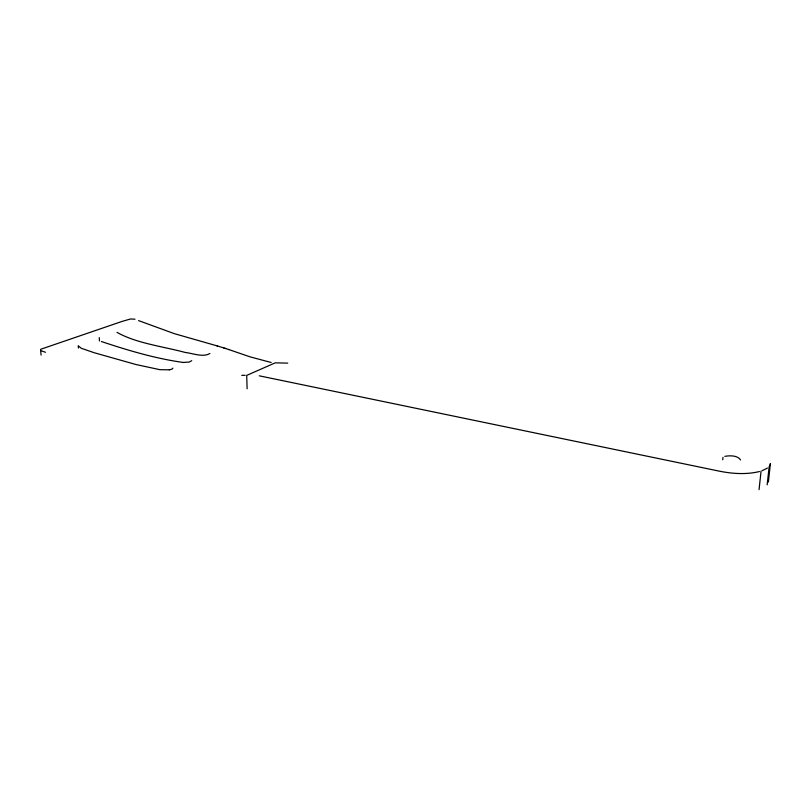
<?xml version="1.0" encoding="UTF-8"?>
<svg xmlns="http://www.w3.org/2000/svg" width="811" height="811" viewBox="0 0 811 811"><rect width="100%" height="100%" fill="white"/><g stroke="black" fill="none" stroke-linecap="round" stroke-linejoin="round"><path stroke-width="1.22" d="M740.585 459.989C737.706 455.356 729.92 455.376 724.841 456.37M209.897 353.474C203.085 357.692 192.673 353.241 185.253 352.461C163.234 346.51 136.197 343.286 117.027 332.368M722.733 459.796L723.006 457.343M759.055 489.662L761.073 471.069M769.203 466.396L767.155 484.846M768.372 482.069L770.43 463.466L769.892 465.332M40.895 349.206L122.126 321.399L130.551 318.976L135.021 319.199M767.429 468.059L762.188 470.694M759.451 471.536C746.434 474.699 732.728 473.806 719.681 471.232L259.256 375.817M169.337 369.826L171.983 369.137L172.905 368.143M169.327 369.826L159.868 369.674L135.964 364.524L94.228 352.734L81.222 348.264L78.221 345.729L78.444 348.041M241.739 375.351L245.165 375.311M287.733 363.125L275.264 362.841L246.696 375.392L247.122 388.783M183.185 362.456L189.308 362.051L191.71 360.672M183.164 362.456C155.296 358.523 128.057 350.433 101.405 341.522M271.168 362.497L249.9 356.799L228.59 349.47M217.49 345.993L174.314 333.645L138.6 320.609M216.993 345.841L224.12 348.031M223.806 347.929L225.681 348.527M225.377 348.426L228.884 349.571M45.487 352.278L41.361 350.828M40.55 349.906L41.097 355.106M99.266 337.629L99.469 340.955"/></g></svg>
